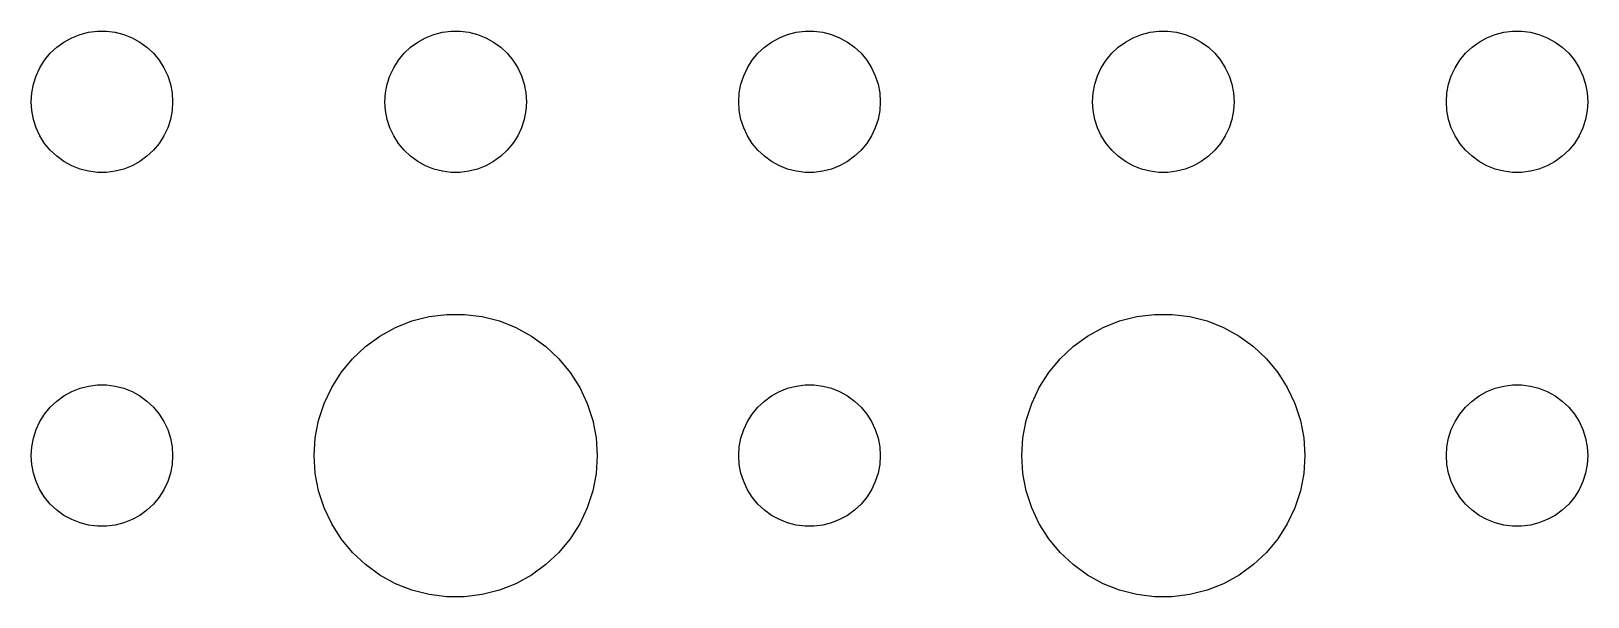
# Model space of a CAD drawing. Header units: metres. Extents: x -134 to 134, y -134 to 134.
# Drawn here: x 28.5 to 61.5, y -40.49 to -28.5 of the extents above; entities that cross this region are included whole.
import ezdxf

# ---------------------------------------------------------------- set-up
doc = ezdxf.new("R2010")
doc.units = ezdxf.units.M

msp = doc.modelspace()

# ---------------------------------------------------------------- linework, layer by layer
for p, q in [((29.1963, -28.7335), (29.3613, -28.6427)), ((29.3613, -28.6427), (29.5365, -28.5734)), ((29.5365, -28.5734), (29.7189, -28.5266)), ((29.7189, -28.5266), (29.9058, -28.503)), ((29.9058, -28.503), (30.0942, -28.503)), ((30.0942, -28.503), (30.2811, -28.5266)), ((30.2811, -28.5266), (30.4635, -28.5734)), ((30.4635, -28.5734), (30.6387, -28.6427)), ((30.6387, -28.6427), (30.8037, -28.7335)), ((36.6963, -28.7335), (36.8613, -28.6427)), ((36.8613, -28.6427), (37.0365, -28.5734)), ((37.0365, -28.5734), (37.2189, -28.5266)), ((37.2189, -28.5266), (37.4058, -28.503)), ((37.4058, -28.503), (37.5942, -28.503)), ((37.5942, -28.503), (37.7811, -28.5266)), ((37.7811, -28.5266), (37.9635, -28.5734)), ((37.9635, -28.5734), (38.1387, -28.6427)), ((38.1387, -28.6427), (38.3037, -28.7335)), ((44.1963, -28.7335), (44.3613, -28.6427)), ((44.3613, -28.6427), (44.5365, -28.5734)), ((44.5365, -28.5734), (44.7189, -28.5266)), ((44.7189, -28.5266), (44.9058, -28.503)), ((44.9058, -28.503), (45.0942, -28.503)), ((45.0942, -28.503), (45.2811, -28.5266)), ((45.2811, -28.5266), (45.4635, -28.5734)), ((45.4635, -28.5734), (45.6387, -28.6427)), ((45.6387, -28.6427), (45.8037, -28.7335)), ((51.6963, -28.7335), (51.8613, -28.6427)), ((51.8613, -28.6427), (52.0365, -28.5734)), ((52.0365, -28.5734), (52.2189, -28.5266)), ((52.2189, -28.5266), (52.4058, -28.503)), ((52.4058, -28.503), (52.5942, -28.503)), ((52.5942, -28.503), (52.7811, -28.5266)), ((52.7811, -28.5266), (52.9635, -28.5734)), ((52.9635, -28.5734), (53.1387, -28.6427)), ((53.1387, -28.6427), (53.3037, -28.7335)), ((59.1963, -28.7335), (59.3613, -28.6427)), ((59.3613, -28.6427), (59.5365, -28.5734)), ((59.5365, -28.5734), (59.7189, -28.5266)), ((59.7189, -28.5266), (59.9058, -28.503)), ((59.9058, -28.503), (60.0942, -28.503)), ((60.0942, -28.503), (60.2811, -28.5266)), ((60.2811, -28.5266), (60.4635, -28.5734)), ((60.4635, -28.5734), (60.6387, -28.6427)), ((60.6387, -28.6427), (60.8037, -28.7335)), ((28.7865, -29.1183), (28.9065, -28.9732)), ((28.9065, -28.9732), (29.0439, -28.8442)), ((29.0439, -28.8442), (29.1963, -28.7335)), ((30.8037, -28.7335), (30.9561, -28.8442)), ((30.9561, -28.8442), (31.0934, -28.9732)), ((31.0934, -28.9732), (31.2135, -29.1183)), ((36.2865, -29.1183), (36.4065, -28.9732)), ((36.4065, -28.9732), (36.5439, -28.8442)), ((36.5439, -28.8442), (36.6963, -28.7335)), ((38.3037, -28.7335), (38.4561, -28.8442)), ((38.4561, -28.8442), (38.5934, -28.9732)), ((38.5934, -28.9732), (38.7135, -29.1183)), ((43.7865, -29.1183), (43.9065, -28.9732)), ((43.9065, -28.9732), (44.0439, -28.8442)), ((44.0439, -28.8442), (44.1963, -28.7335)), ((45.8037, -28.7335), (45.9561, -28.8442)), ((45.9561, -28.8442), (46.0934, -28.9732)), ((46.0934, -28.9732), (46.2135, -29.1183)), ((51.2865, -29.1183), (51.4065, -28.9732)), ((51.4065, -28.9732), (51.5439, -28.8442)), ((51.5439, -28.8442), (51.6963, -28.7335)), ((53.3037, -28.7335), (53.4561, -28.8442)), ((53.4561, -28.8442), (53.5934, -28.9732)), ((53.5934, -28.9732), (53.7135, -29.1183)), ((58.7865, -29.1183), (58.9065, -28.9732)), ((58.9065, -28.9732), (59.0439, -28.8442)), ((59.0439, -28.8442), (59.1963, -28.7335)), ((60.8037, -28.7335), (60.9561, -28.8442)), ((60.9561, -28.8442), (61.0934, -28.9732)), ((61.0934, -28.9732), (61.2135, -29.1183)), ((28.6053, -29.4478), (28.6855, -29.2774)), ((28.6855, -29.2774), (28.7865, -29.1183)), ((31.2135, -29.1183), (31.3145, -29.2774)), ((31.3145, -29.2774), (31.3947, -29.4478)), ((36.1053, -29.4478), (36.1855, -29.2774)), ((36.1855, -29.2774), (36.2865, -29.1183)), ((38.7135, -29.1183), (38.8145, -29.2774)), ((38.8145, -29.2774), (38.8947, -29.4478)), ((43.6053, -29.4478), (43.6855, -29.2774)), ((43.6855, -29.2774), (43.7865, -29.1183)), ((46.2135, -29.1183), (46.3145, -29.2774)), ((46.3145, -29.2774), (46.3947, -29.4478)), ((51.1053, -29.4478), (51.1855, -29.2774)), ((51.1855, -29.2774), (51.2865, -29.1183)), ((53.7135, -29.1183), (53.8145, -29.2774)), ((53.8145, -29.2774), (53.8947, -29.4478)), ((58.6053, -29.4478), (58.6855, -29.2774)), ((58.6855, -29.2774), (58.7865, -29.1183)), ((61.2135, -29.1183), (61.3145, -29.2774)), ((61.3145, -29.2774), (61.3947, -29.4478)), ((28.5118, -29.812), (28.5471, -29.627)), ((28.5471, -29.627), (28.6053, -29.4478)), ((31.3947, -29.4478), (31.4529, -29.627)), ((31.4529, -29.627), (31.4882, -29.812)), ((36.0118, -29.812), (36.0471, -29.627)), ((36.0471, -29.627), (36.1053, -29.4478)), ((38.8947, -29.4478), (38.9529, -29.627)), ((38.9529, -29.627), (38.9882, -29.812)), ((43.5118, -29.812), (43.5471, -29.627)), ((43.5471, -29.627), (43.6053, -29.4478)), ((46.3947, -29.4478), (46.4529, -29.627)), ((46.4529, -29.627), (46.4882, -29.812)), ((51.0118, -29.812), (51.0471, -29.627)), ((51.0471, -29.627), (51.1053, -29.4478)), ((53.8947, -29.4478), (53.9529, -29.627)), ((53.9529, -29.627), (53.9882, -29.812)), ((58.5118, -29.812), (58.5471, -29.627)), ((58.5471, -29.627), (58.6053, -29.4478)), ((61.3947, -29.4478), (61.4529, -29.627)), ((61.4529, -29.627), (61.4882, -29.812)), ((28.5, -30), (28.5118, -29.812)), ((28.5118, -30.188), (28.5, -30)), ((31.4882, -29.812), (31.5, -30)), ((31.5, -30), (31.4882, -30.188)), ((36, -30), (36.0118, -29.812)), ((36.0118, -30.188), (36, -30)), ((38.9882, -29.812), (39, -30)), ((39, -30), (38.9882, -30.188)), ((43.5, -30), (43.5118, -29.812)), ((43.5118, -30.188), (43.5, -30)), ((46.4882, -29.812), (46.5, -30)), ((46.5, -30), (46.4882, -30.188)), ((51, -30), (51.0118, -29.812)), ((51.0118, -30.188), (51, -30)), ((53.9882, -29.812), (54, -30)), ((54, -30), (53.9882, -30.188)), ((58.5, -30), (58.5118, -29.812)), ((58.5118, -30.188), (58.5, -30)), ((61.4882, -29.812), (61.5, -30)), ((61.5, -30), (61.4882, -30.188)), ((28.5471, -30.373), (28.5118, -30.188)), ((31.4882, -30.188), (31.4529, -30.373)), ((36.0471, -30.373), (36.0118, -30.188)), ((38.9882, -30.188), (38.9529, -30.373)), ((43.5471, -30.373), (43.5118, -30.188)), ((46.4882, -30.188), (46.4529, -30.373)), ((51.0471, -30.373), (51.0118, -30.188)), ((53.9882, -30.188), (53.9529, -30.373)), ((58.5471, -30.373), (58.5118, -30.188)), ((61.4882, -30.188), (61.4529, -30.373)), ((28.6053, -30.5522), (28.5471, -30.373)), ((28.6855, -30.7226), (28.6053, -30.5522)), ((31.3947, -30.5522), (31.3145, -30.7226)), ((31.4529, -30.373), (31.3947, -30.5522)), ((36.1053, -30.5522), (36.0471, -30.373)), ((36.1855, -30.7226), (36.1053, -30.5522)), ((38.8947, -30.5522), (38.8145, -30.7226)), ((38.9529, -30.373), (38.8947, -30.5522)), ((43.6053, -30.5522), (43.5471, -30.373)), ((43.6855, -30.7226), (43.6053, -30.5522)), ((46.3947, -30.5522), (46.3145, -30.7226)), ((46.4529, -30.373), (46.3947, -30.5522)), ((51.1053, -30.5522), (51.0471, -30.373)), ((51.1855, -30.7226), (51.1053, -30.5522)), ((53.8947, -30.5522), (53.8145, -30.7226)), ((53.9529, -30.373), (53.8947, -30.5522)), ((58.6053, -30.5522), (58.5471, -30.373)), ((58.6855, -30.7226), (58.6053, -30.5522)), ((61.3947, -30.5522), (61.3145, -30.7226)), ((61.4529, -30.373), (61.3947, -30.5522)), ((28.7865, -30.8817), (28.6855, -30.7226)), ((28.9065, -31.0268), (28.7865, -30.8817)), ((31.2135, -30.8817), (31.0934, -31.0268)), ((31.3145, -30.7226), (31.2135, -30.8817)), ((36.2865, -30.8817), (36.1855, -30.7226)), ((36.4065, -31.0268), (36.2865, -30.8817)), ((38.7135, -30.8817), (38.5934, -31.0268)), ((38.8145, -30.7226), (38.7135, -30.8817)), ((43.7865, -30.8817), (43.6855, -30.7226)), ((43.9065, -31.0268), (43.7865, -30.8817)), ((46.2135, -30.8817), (46.0934, -31.0268)), ((46.3145, -30.7226), (46.2135, -30.8817)), ((51.2865, -30.8817), (51.1855, -30.7226)), ((51.4065, -31.0268), (51.2865, -30.8817)), ((53.7135, -30.8817), (53.5934, -31.0268)), ((53.8145, -30.7226), (53.7135, -30.8817)), ((58.7865, -30.8817), (58.6855, -30.7226)), ((58.9065, -31.0268), (58.7865, -30.8817)), ((61.2135, -30.8817), (61.0934, -31.0268)), ((61.3145, -30.7226), (61.2135, -30.8817)), ((29.0439, -31.1558), (28.9065, -31.0268)), ((29.1963, -31.2665), (29.0439, -31.1558)), ((29.3613, -31.3572), (29.1963, -31.2665)), ((30.8037, -31.2665), (30.6387, -31.3572)), ((30.9561, -31.1558), (30.8037, -31.2665)), ((31.0934, -31.0268), (30.9561, -31.1558)), ((36.5439, -31.1558), (36.4065, -31.0268)), ((36.6963, -31.2665), (36.5439, -31.1558)), ((36.8613, -31.3572), (36.6963, -31.2665)), ((38.3037, -31.2665), (38.1387, -31.3572)), ((38.4561, -31.1558), (38.3037, -31.2665)), ((38.5934, -31.0268), (38.4561, -31.1558)), ((44.0439, -31.1558), (43.9065, -31.0268)), ((44.1963, -31.2665), (44.0439, -31.1558)), ((44.3613, -31.3572), (44.1963, -31.2665)), ((45.8037, -31.2665), (45.6387, -31.3572)), ((45.9561, -31.1558), (45.8037, -31.2665)), ((46.0934, -31.0268), (45.9561, -31.1558)), ((51.5439, -31.1558), (51.4065, -31.0268)), ((51.6963, -31.2665), (51.5439, -31.1558)), ((51.8613, -31.3572), (51.6963, -31.2665)), ((53.3037, -31.2665), (53.1387, -31.3572)), ((53.4561, -31.1558), (53.3037, -31.2665)), ((53.5934, -31.0268), (53.4561, -31.1558)), ((59.0439, -31.1558), (58.9065, -31.0268)), ((59.1963, -31.2665), (59.0439, -31.1558)), ((59.3613, -31.3572), (59.1963, -31.2665)), ((60.8037, -31.2665), (60.6387, -31.3572)), ((60.9561, -31.1558), (60.8037, -31.2665)), ((61.0934, -31.0268), (60.9561, -31.1558)), ((29.5365, -31.4266), (29.3613, -31.3572)), ((29.7189, -31.4734), (29.5365, -31.4266)), ((29.9058, -31.497), (29.7189, -31.4734)), ((30.0942, -31.497), (29.9058, -31.497)), ((30.2811, -31.4734), (30.0942, -31.497)), ((30.4635, -31.4266), (30.2811, -31.4734)), ((30.6387, -31.3572), (30.4635, -31.4266)), ((37.0365, -31.4266), (36.8613, -31.3572)), ((37.2189, -31.4734), (37.0365, -31.4266)), ((37.4058, -31.497), (37.2189, -31.4734)), ((37.5942, -31.497), (37.4058, -31.497)), ((37.7811, -31.4734), (37.5942, -31.497)), ((37.9635, -31.4266), (37.7811, -31.4734)), ((38.1387, -31.3572), (37.9635, -31.4266)), ((44.5365, -31.4266), (44.3613, -31.3572)), ((44.7189, -31.4734), (44.5365, -31.4266)), ((44.9058, -31.497), (44.7189, -31.4734)), ((45.0942, -31.497), (44.9058, -31.497)), ((45.2811, -31.4734), (45.0942, -31.497)), ((45.4635, -31.4266), (45.2811, -31.4734)), ((45.6387, -31.3572), (45.4635, -31.4266)), ((52.0365, -31.4266), (51.8613, -31.3572)), ((52.2189, -31.4734), (52.0365, -31.4266)), ((52.4058, -31.497), (52.2189, -31.4734)), ((52.5942, -31.497), (52.4058, -31.497)), ((52.7811, -31.4734), (52.5942, -31.497)), ((52.9635, -31.4266), (52.7811, -31.4734)), ((53.1387, -31.3572), (52.9635, -31.4266)), ((59.5365, -31.4266), (59.3613, -31.3572)), ((59.7189, -31.4734), (59.5365, -31.4266)), ((59.9058, -31.497), (59.7189, -31.4734)), ((60.0942, -31.497), (59.9058, -31.497)), ((60.2811, -31.4734), (60.0942, -31.497)), ((60.4635, -31.4266), (60.2811, -31.4734)), ((60.6387, -31.3572), (60.4635, -31.4266)), ((36.2227, -34.7855), (36.5729, -34.6468)), ((36.5729, -34.6468), (36.9379, -34.5531)), ((36.9379, -34.5531), (37.3116, -34.5059)), ((37.3116, -34.5059), (37.6884, -34.5059)), ((37.6884, -34.5059), (38.0621, -34.5531)), ((38.0621, -34.5531), (38.427, -34.6468)), ((38.427, -34.6468), (38.7773, -34.7855)), ((51.2227, -34.7855), (51.5729, -34.6468)), ((51.5729, -34.6468), (51.9379, -34.5531)), ((51.9379, -34.5531), (52.3116, -34.5059)), ((52.3116, -34.5059), (52.6884, -34.5059)), ((52.6884, -34.5059), (53.0621, -34.5531)), ((53.0621, -34.5531), (53.427, -34.6468)), ((53.427, -34.6468), (53.7773, -34.7855)), ((35.5877, -35.1885), (35.8925, -34.967)), ((35.8925, -34.967), (36.2227, -34.7855)), ((38.7773, -34.7855), (39.1075, -34.967)), ((39.1075, -34.967), (39.4123, -35.1885)), ((50.5877, -35.1885), (50.8925, -34.967)), ((50.8925, -34.967), (51.2227, -34.7855)), ((53.7773, -34.7855), (54.1075, -34.967)), ((54.1075, -34.967), (54.4123, -35.1885)), ((35.3131, -35.4464), (35.5877, -35.1885)), ((39.4123, -35.1885), (39.6869, -35.4464)), ((50.3131, -35.4464), (50.5877, -35.1885)), ((54.4123, -35.1885), (54.6869, -35.4464)), ((35.0729, -35.7366), (35.3131, -35.4464)), ((39.6869, -35.4464), (39.927, -35.7366)), ((50.0729, -35.7366), (50.3131, -35.4464)), ((54.6869, -35.4464), (54.927, -35.7366)), ((34.8711, -36.0547), (35.0729, -35.7366)), ((39.927, -35.7366), (40.1289, -36.0547)), ((49.8711, -36.0547), (50.0729, -35.7366)), ((54.927, -35.7366), (55.1289, -36.0547)), ((29.0439, -36.3442), (29.1963, -36.2335)), ((29.1963, -36.2335), (29.3613, -36.1428)), ((29.3613, -36.1428), (29.5365, -36.0734)), ((29.5365, -36.0734), (29.7189, -36.0266)), ((29.7189, -36.0266), (29.9058, -36.003)), ((29.9058, -36.003), (30.0942, -36.003)), ((30.0942, -36.003), (30.2811, -36.0266)), ((30.2811, -36.0266), (30.4635, -36.0734)), ((30.4635, -36.0734), (30.6387, -36.1428)), ((30.6387, -36.1428), (30.8037, -36.2335)), ((30.8037, -36.2335), (30.9561, -36.3442)), ((34.7107, -36.3956), (34.8711, -36.0547)), ((40.1289, -36.0547), (40.2893, -36.3956)), ((44.0439, -36.3442), (44.1963, -36.2335)), ((44.1963, -36.2335), (44.3613, -36.1428)), ((44.3613, -36.1428), (44.5365, -36.0734)), ((44.5365, -36.0734), (44.7189, -36.0266)), ((44.7189, -36.0266), (44.9058, -36.003)), ((44.9058, -36.003), (45.0942, -36.003)), ((45.0942, -36.003), (45.2811, -36.0266)), ((45.2811, -36.0266), (45.4635, -36.0734)), ((45.4635, -36.0734), (45.6387, -36.1428)), ((45.6387, -36.1428), (45.8037, -36.2335)), ((45.8037, -36.2335), (45.9561, -36.3442)), ((49.7107, -36.3956), (49.8711, -36.0547)), ((55.1289, -36.0547), (55.2893, -36.3956)), ((59.0439, -36.3442), (59.1963, -36.2335)), ((59.1963, -36.2335), (59.3613, -36.1428)), ((59.3613, -36.1428), (59.5365, -36.0734)), ((59.5365, -36.0734), (59.7189, -36.0266)), ((59.7189, -36.0266), (59.9058, -36.003)), ((59.9058, -36.003), (60.0942, -36.003)), ((60.0942, -36.003), (60.2811, -36.0266)), ((60.2811, -36.0266), (60.4635, -36.0734)), ((60.4635, -36.0734), (60.6387, -36.1428)), ((60.6387, -36.1428), (60.8037, -36.2335)), ((60.8037, -36.2335), (60.9561, -36.3442)), ((28.6855, -36.7774), (28.7865, -36.6183)), ((28.7865, -36.6183), (28.9065, -36.4732)), ((28.9065, -36.4732), (29.0439, -36.3442)), ((30.9561, -36.3442), (31.0934, -36.4732)), ((31.0934, -36.4732), (31.2135, -36.6183)), ((31.2135, -36.6183), (31.3145, -36.7774)), ((34.5942, -36.7539), (34.7107, -36.3956)), ((40.2893, -36.3956), (40.4057, -36.7539)), ((43.6855, -36.7774), (43.7865, -36.6183)), ((43.7865, -36.6183), (43.9065, -36.4732)), ((43.9065, -36.4732), (44.0439, -36.3442)), ((45.9561, -36.3442), (46.0934, -36.4732)), ((46.0934, -36.4732), (46.2135, -36.6183)), ((46.2135, -36.6183), (46.3145, -36.7774)), ((49.5942, -36.7539), (49.7107, -36.3956)), ((55.2893, -36.3956), (55.4057, -36.7539)), ((58.6855, -36.7774), (58.7865, -36.6183)), ((58.7865, -36.6183), (58.9065, -36.4732)), ((58.9065, -36.4732), (59.0439, -36.3442)), ((60.9561, -36.3442), (61.0934, -36.4732)), ((61.0934, -36.4732), (61.2135, -36.6183)), ((61.2135, -36.6183), (61.3145, -36.7774)), ((28.5471, -37.127), (28.6053, -36.9478)), ((28.6053, -36.9478), (28.6855, -36.7774)), ((31.3145, -36.7774), (31.3947, -36.9478)), ((31.3947, -36.9478), (31.4529, -37.127)), ((34.5237, -37.124), (34.5942, -36.7539)), ((40.4057, -36.7539), (40.4763, -37.124)), ((43.5471, -37.127), (43.6053, -36.9478)), ((43.6053, -36.9478), (43.6855, -36.7774)), ((46.3145, -36.7774), (46.3947, -36.9478)), ((46.3947, -36.9478), (46.4529, -37.127)), ((49.5237, -37.124), (49.5942, -36.7539)), ((55.4057, -36.7539), (55.4763, -37.124)), ((58.5471, -37.127), (58.6053, -36.9478)), ((58.6053, -36.9478), (58.6855, -36.7774)), ((61.3145, -36.7774), (61.3947, -36.9478)), ((61.3947, -36.9478), (61.4529, -37.127)), ((28.5118, -37.312), (28.5471, -37.127)), ((31.4529, -37.127), (31.4882, -37.312)), ((34.5, -37.5), (34.5237, -37.124)), ((40.4763, -37.124), (40.5, -37.5)), ((43.5118, -37.312), (43.5471, -37.127)), ((46.4529, -37.127), (46.4882, -37.312)), ((49.5, -37.5), (49.5237, -37.124)), ((55.4763, -37.124), (55.5, -37.5)), ((58.5118, -37.312), (58.5471, -37.127)), ((61.4529, -37.127), (61.4882, -37.312)), ((28.5, -37.5), (28.5118, -37.312)), ((28.5118, -37.688), (28.5, -37.5)), ((31.4882, -37.312), (31.5, -37.5)), ((31.5, -37.5), (31.4882, -37.688)), ((34.5237, -37.876), (34.5, -37.5)), ((40.5, -37.5), (40.4763, -37.876)), ((43.5, -37.5), (43.5118, -37.312)), ((43.5118, -37.688), (43.5, -37.5)), ((46.4882, -37.312), (46.5, -37.5)), ((46.5, -37.5), (46.4882, -37.688)), ((49.5237, -37.876), (49.5, -37.5)), ((55.5, -37.5), (55.4763, -37.876)), ((58.5, -37.5), (58.5118, -37.312)), ((58.5118, -37.688), (58.5, -37.5)), ((61.4882, -37.312), (61.5, -37.5)), ((61.5, -37.5), (61.4882, -37.688)), ((28.5471, -37.873), (28.5118, -37.688)), ((28.6053, -38.0522), (28.5471, -37.873)), ((31.4529, -37.873), (31.3947, -38.0522)), ((31.4882, -37.688), (31.4529, -37.873)), ((34.5942, -38.2461), (34.5237, -37.876)), ((40.4763, -37.876), (40.4057, -38.2461)), ((43.5471, -37.873), (43.5118, -37.688)), ((43.6053, -38.0522), (43.5471, -37.873)), ((46.4529, -37.873), (46.3947, -38.0522)), ((46.4882, -37.688), (46.4529, -37.873)), ((49.5942, -38.2461), (49.5237, -37.876)), ((55.4763, -37.876), (55.4057, -38.2461)), ((58.5471, -37.873), (58.5118, -37.688)), ((58.6053, -38.0522), (58.5471, -37.873)), ((61.4529, -37.873), (61.3947, -38.0522)), ((61.4882, -37.688), (61.4529, -37.873)), ((28.6855, -38.2226), (28.6053, -38.0522)), ((28.7865, -38.3817), (28.6855, -38.2226)), ((31.3145, -38.2226), (31.2135, -38.3817)), ((31.3947, -38.0522), (31.3145, -38.2226)), ((34.7107, -38.6044), (34.5942, -38.2461)), ((40.4057, -38.2461), (40.2893, -38.6044)), ((43.6855, -38.2226), (43.6053, -38.0522)), ((43.7865, -38.3817), (43.6855, -38.2226)), ((46.3145, -38.2226), (46.2135, -38.3817)), ((46.3947, -38.0522), (46.3145, -38.2226)), ((49.7107, -38.6044), (49.5942, -38.2461)), ((55.4057, -38.2461), (55.2893, -38.6044)), ((58.6855, -38.2226), (58.6053, -38.0522)), ((58.7865, -38.3817), (58.6855, -38.2226)), ((61.3145, -38.2226), (61.2135, -38.3817)), ((61.3947, -38.0522), (61.3145, -38.2226)), ((28.9065, -38.5268), (28.7865, -38.3817)), ((29.0439, -38.6558), (28.9065, -38.5268)), ((31.0934, -38.5268), (30.9561, -38.6558)), ((31.2135, -38.3817), (31.0934, -38.5268)), ((34.8711, -38.9453), (34.7107, -38.6044)), ((40.2893, -38.6044), (40.1289, -38.9453)), ((43.9065, -38.5268), (43.7865, -38.3817)), ((44.0439, -38.6558), (43.9065, -38.5268)), ((46.0934, -38.5268), (45.9561, -38.6558)), ((46.2135, -38.3817), (46.0934, -38.5268)), ((49.8711, -38.9453), (49.7107, -38.6044)), ((55.2893, -38.6044), (55.1289, -38.9453)), ((58.9065, -38.5268), (58.7865, -38.3817)), ((59.0439, -38.6558), (58.9065, -38.5268)), ((61.0934, -38.5268), (60.9561, -38.6558)), ((61.2135, -38.3817), (61.0934, -38.5268)), ((29.1963, -38.7665), (29.0439, -38.6558)), ((29.3613, -38.8572), (29.1963, -38.7665)), ((29.5365, -38.9266), (29.3613, -38.8572)), ((29.7189, -38.9734), (29.5365, -38.9266)), ((30.4635, -38.9266), (30.2811, -38.9734)), ((30.6387, -38.8572), (30.4635, -38.9266)), ((30.8037, -38.7665), (30.6387, -38.8572)), ((30.9561, -38.6558), (30.8037, -38.7665)), ((44.1963, -38.7665), (44.0439, -38.6558)), ((44.3613, -38.8572), (44.1963, -38.7665)), ((44.5365, -38.9266), (44.3613, -38.8572)), ((44.7189, -38.9734), (44.5365, -38.9266)), ((45.4635, -38.9266), (45.2811, -38.9734)), ((45.6387, -38.8572), (45.4635, -38.9266)), ((45.8037, -38.7665), (45.6387, -38.8572)), ((45.9561, -38.6558), (45.8037, -38.7665)), ((59.1963, -38.7665), (59.0439, -38.6558)), ((59.3613, -38.8572), (59.1963, -38.7665)), ((59.5365, -38.9266), (59.3613, -38.8572)), ((59.7189, -38.9734), (59.5365, -38.9266)), ((60.4635, -38.9266), (60.2811, -38.9734)), ((60.6387, -38.8572), (60.4635, -38.9266)), ((60.8037, -38.7665), (60.6387, -38.8572)), ((60.9561, -38.6558), (60.8037, -38.7665)), ((29.9058, -38.997), (29.7189, -38.9734)), ((30.0942, -38.997), (29.9058, -38.997)), ((30.2811, -38.9734), (30.0942, -38.997)), ((35.0729, -39.2634), (34.8711, -38.9453)), ((35.3131, -39.5536), (35.0729, -39.2634)), ((39.927, -39.2634), (39.6869, -39.5536)), ((40.1289, -38.9453), (39.927, -39.2634)), ((44.9058, -38.997), (44.7189, -38.9734)), ((45.0942, -38.997), (44.9058, -38.997)), ((45.2811, -38.9734), (45.0942, -38.997)), ((50.0729, -39.2634), (49.8711, -38.9453)), ((50.3131, -39.5536), (50.0729, -39.2634)), ((54.927, -39.2634), (54.6869, -39.5536)), ((55.1289, -38.9453), (54.927, -39.2634)), ((59.9058, -38.997), (59.7189, -38.9734)), ((60.0942, -38.997), (59.9058, -38.997)), ((60.2811, -38.9734), (60.0942, -38.997)), ((35.5877, -39.8115), (35.3131, -39.5536)), ((39.6869, -39.5536), (39.4123, -39.8115)), ((50.5877, -39.8115), (50.3131, -39.5536)), ((54.6869, -39.5536), (54.4123, -39.8115)), ((35.8925, -40.033), (35.5877, -39.8115)), ((39.4123, -39.8115), (39.1075, -40.033)), ((50.8925, -40.033), (50.5877, -39.8115)), ((54.4123, -39.8115), (54.1075, -40.033)), ((36.2227, -40.2145), (35.8925, -40.033)), ((36.5729, -40.3532), (36.2227, -40.2145)), ((38.7773, -40.2145), (38.427, -40.3532)), ((39.1075, -40.033), (38.7773, -40.2145)), ((51.2227, -40.2145), (50.8925, -40.033)), ((51.5729, -40.3532), (51.2227, -40.2145)), ((53.7773, -40.2145), (53.427, -40.3532)), ((54.1075, -40.033), (53.7773, -40.2145)), ((36.9379, -40.4469), (36.5729, -40.3532)), ((37.3116, -40.4941), (36.9379, -40.4469)), ((37.6884, -40.4941), (37.3116, -40.4941)), ((38.0621, -40.4469), (37.6884, -40.4941)), ((38.427, -40.3532), (38.0621, -40.4469)), ((51.9379, -40.4469), (51.5729, -40.3532)), ((52.3116, -40.4941), (51.9379, -40.4469)), ((52.6884, -40.4941), (52.3116, -40.4941)), ((53.0621, -40.4469), (52.6884, -40.4941)), ((53.427, -40.3532), (53.0621, -40.4469))]:
    msp.add_line(p, q)

doc.saveas('drawing.dxf')
